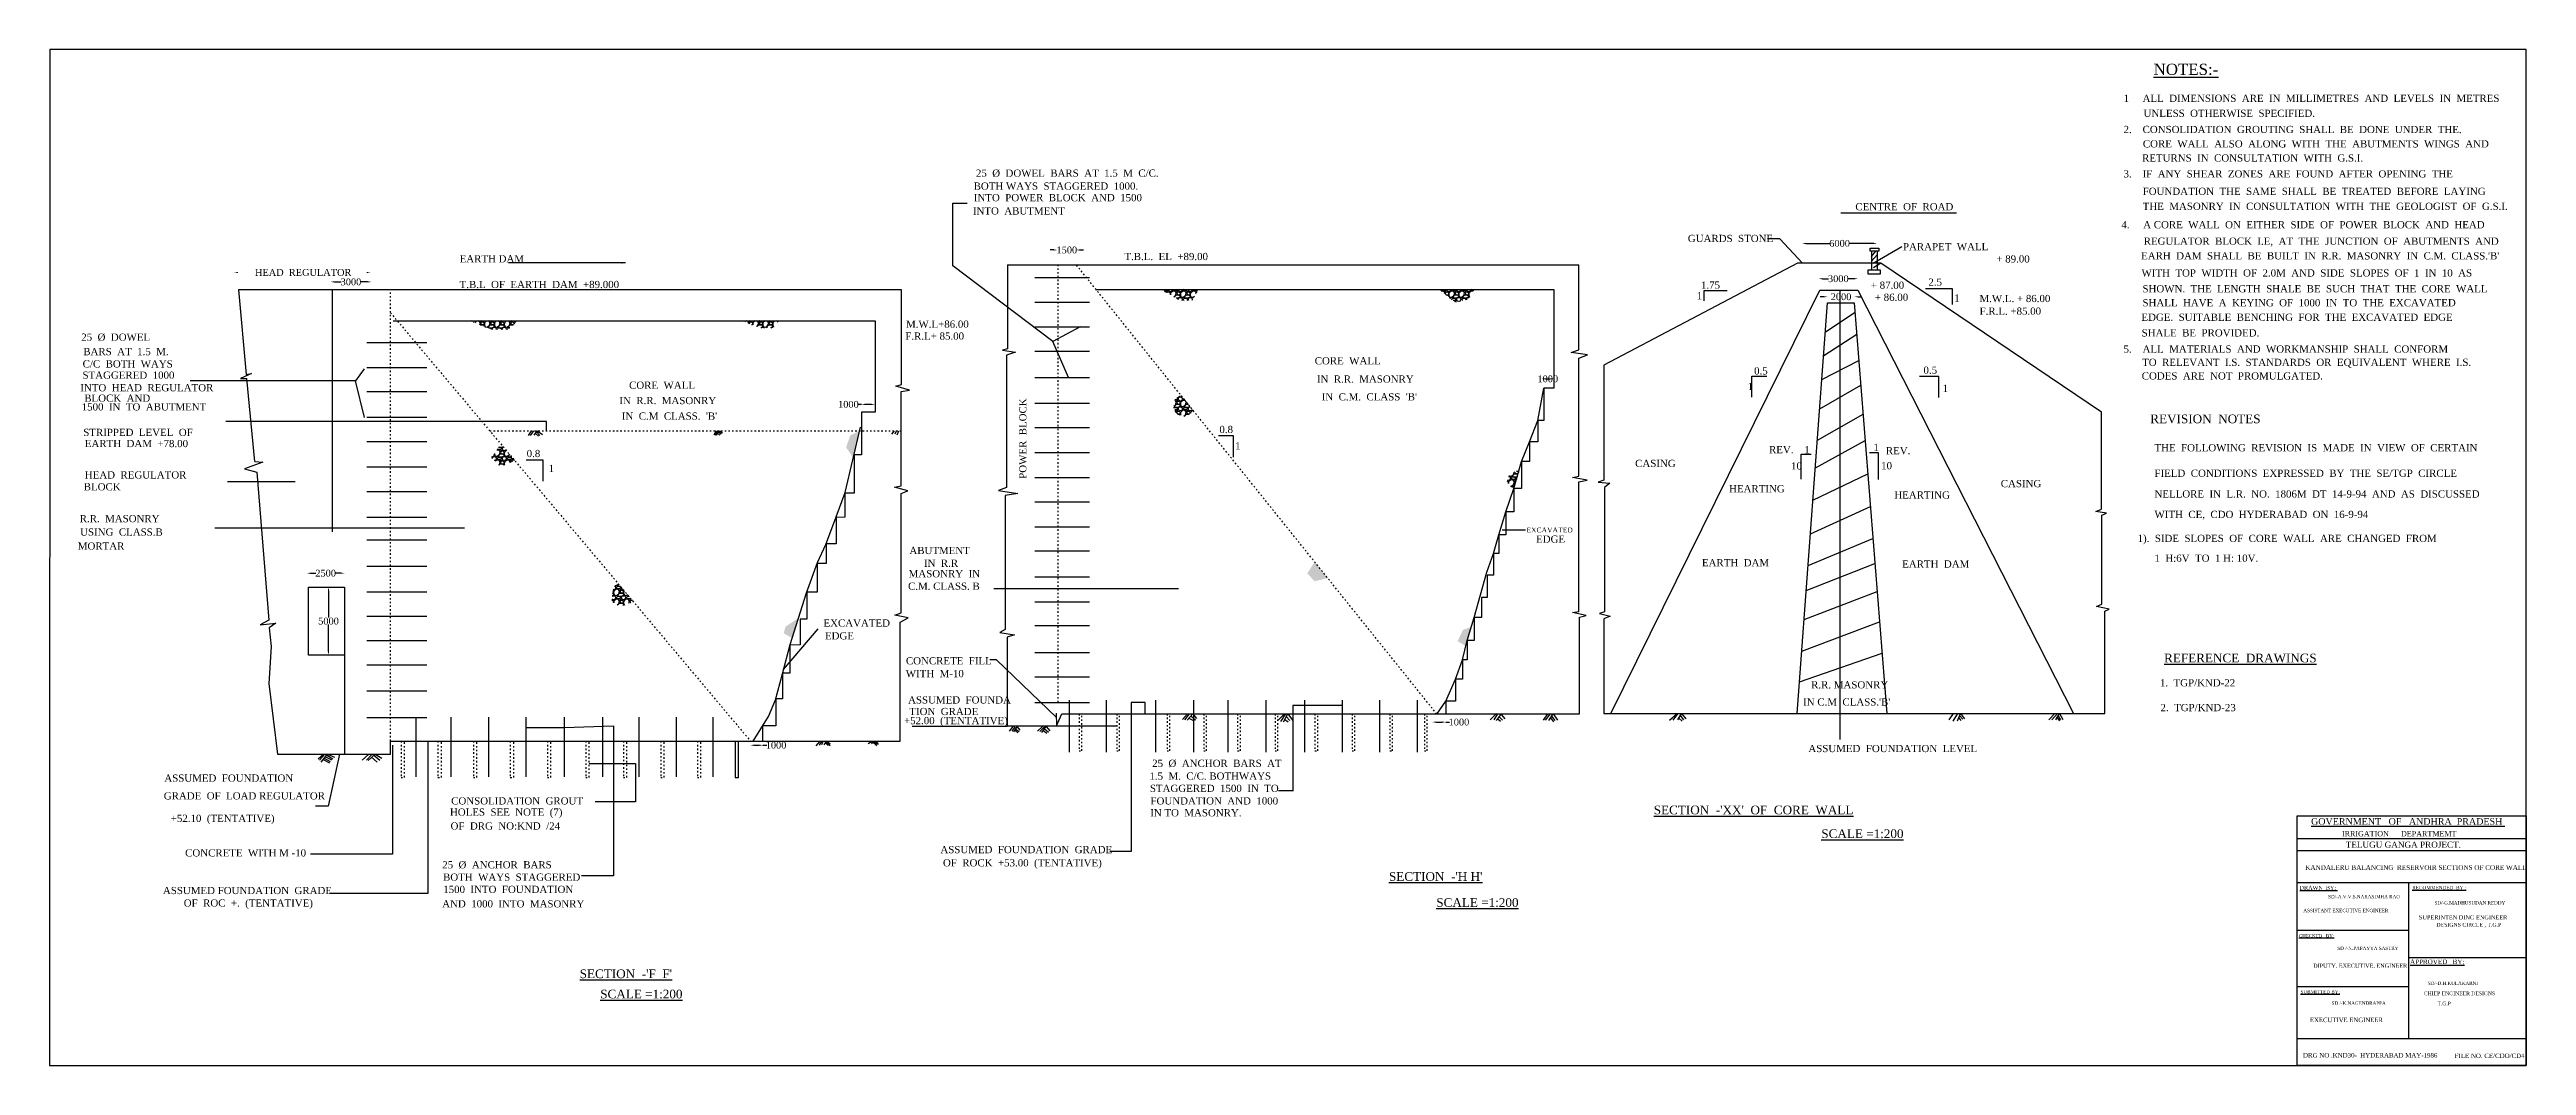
# Model space of a CAD drawing. Header units: millimetres. Extents: x 4214 to 203515, y -859 to 80918.
import ezdxf

# ---------------------------------------------------------------- set-up
doc = ezdxf.new("R2010")
doc.units = ezdxf.units.MM
doc.header["$MEASUREMENT"] = 0
doc.header["$PDMODE"] = 66
doc.header["$PDSIZE"] = 170
doc.linetypes.add('ACAD_ISO03W100', pattern=[30, 12, -18])
for name, color, linetype in [('DIM', 5, 'Continuous'), ('DOT LINE', 3, 'ACAD_ISO03W100'), ('DWG. LINE', 1, 'Continuous'), ('HATCH', 2, 'Continuous'), ('TEXT', 7, 'Continuous')]:
    doc.layers.add(name, color=color, linetype=linetype)
doc.layers.add('TITLE', color=7, linetype='Continuous', lineweight=30)
doc.styles.get("Standard").update_dxf_attribs({"font": 'times.ttf', "height": 550})
doc.dimstyles.get("Standard").update_dxf_attribs({"dimtxt": 550, "dimasz": 300, "dimexe": 0.18, "dimexo": 0.0625, "dimgap": 0.09, "dimtad": 0, "dimtih": 1, "dimtoh": 1, "dimdec": 1, "dimzin": 0, "dimdsep": 46, "dimtxsty": 'Standard', "dimcen": 0.09, "dimse1": 1, "dimse2": 1, "dimclrd": 5, "dimclre": 5, "dimclrt": 4, "dimadec": 0, "dimazin": 0, "dimtfac": 1, "dimtdec": 1, "dimtofl": 0, "dimtmove": 0, "dimatfit": 3, "dimfxl": 0, "dimtolj": 1, "dimtzin": 0, "dimarcsym": 0})
pattern_1 = [(228.0128, (576, 800), (-6399.998586, -7200.001073), [107.629, -10655.2704]), (184.9697, (504, 720), (9600.000841, 799.993046), [184.6944, -18284.74]), (132.5104, (320, 704), (7999.992575, -8800.006939), [130.2304, -12892.8256]), (267.2737, (8, 504), (799.996814, 16000.000236), [168.1904, -16650.8464]), (292.8337, (0, 336), (-4000.007924, 9599.997129), [164.924, -16327.4984]), (357.2737, (64, 184), (-16000.000236, 799.996814), [168.1904, -16650.8464]), (37.6942, (232, 176), (-10400.0058765, -7999.992324), [222.423, -22019.879]), (72.2553, (408, 312), (5600.00861, 17599.996985), [209.9904, -20789.057]), (121.4296, (472, 512), (-6400.006587, 10399.996029), [168.76, -16707.2584]), (175.2364, (384, 656), (8800.000757, -799.993226), [192.6656, -9440.6104]), (222.3974, (192, 672), (-9600.005881, -8799.9936656), [249.1584, -24666.7]), (138.8141, (800, 496), (-5600.002357, 4799.99785), [85.041, -8419.075]), (171.4692, (736, 552), (10399.998628, -1600.006328), [161.7896, -16017.209]), (225, (576, 576), (-9e-14, -800.0002), [113.137, -1018.2336]), (203.1986, (520, 672), (3999.999785, 1600.00106), [60.9264, -6031.692]), (291.8014, (464, 648), (-799.99993, 2400.00022), [86.1624, -4221.9696]), (30.9638, (496, 568), (2399.99842, 1600.00199), [139.943, -4524.8184]), (161.5651, (616, 640), (1600.00035, -799.9987), [101.193, -2428.6296]), (16.3895, (0, 648), (8000.001759, 2399.994168), [141.76, -14034.276]), (70.3462, (136, 688), (-3199.996198, -8800.001708), [118.929, -11773.9264]), (293.1986, (616, 800), (-1600.00106, 3999.999785), [121.852, -5970.7664]), (343.6105, (664, 688), (-8000.001759, 2399.994168), [141.76, -14034.276]), (339.444, (0, 152), (-4000.001476, 1599.9968), [136.704, -6698.499]), (294.7751, (128, 104), (-3999.993751, 8800.002737), [114.5424, -11339.7144]), (66.8014, (624, 0), (1600.00106, 3999.999785), [121.852, -5970.7664]), (17.354, (672, 112), (-10400.001615, -3199.995602), [134.105, -13276.339]), (69.444, (232, 0), (-1599.9968, -4000.001476), [68.352, -6766.851]), (101.3099, (576, 0), (-799.9981, 3200.0006), [40.792, -4038.423]), (165.9638, (568, 40), (2400.00044, -799.99845), [164.924, -3133.56]), (186.009, (408, 80), (7999.999801, 799.999454), [152.84, -15131.1384]), (303.6901, (496, 496), (-800.00107, 1599.99965), [115.3776, -2769.063]), (353.1572, (560, 400), (13599.9994924, -1600.006398), [201.435, -19942.0504]), (60.9454, (760, 376), (-3200.00002, -5600.000308), [82.365, -8154.139]), (90, (800, 448), (-800, 800), [48, -752]), (120.2564, (392, 104), (3199.99591, -5600.001965), [111.139, -11002.816]), (48.0128, (336, 200), (6399.998586, 7200.001073), [215.2576, -10547.6416]), (0, (480, 360), (800, 800), [208, -592]), (325.3048, (688, 360), (-7999.995407, 5600.006888), [126.491, -12522.619]), (254.0546, (792, 288), (-799.99991, -3200.0001), [116.4816, -5707.6064]), (207.646, (760, 176), (-15199.996646, -8000.0061705), [189.652, -18775.579]), (175.4261, (592, 88), (-10400.000447, 799.995841), [200.639, -19863.259])]

# ---------------------------------------------------------------- blocks, each defined once
blk = doc.blocks.new('*D2')
at = {"layer": 'Defpoints', "color": 0}
for p in [(85316, 64796), (86821, 64796), (86821, 64781)]:
    blk.add_point(p, dxfattribs=at)
at = {"layer": 'DIM', "color": 5, "lineweight": -2}
for p, q in [((85016, 64781), (84716, 64781)), ((87121, 64781), (87421, 64781))]:
    blk.add_line(p, q, dxfattribs=at)
at = {"layer": 'DIM', "color": 5}
for points in [[(85016, 64831), (85016, 64731), (85316, 64781)], [(87121, 64831), (87121, 64731), (86821, 64781)]]:
    blk.add_solid(points, dxfattribs=at)
at = {"layer": 'DIM', "color": 4, "insert": (86069, 64781), "char_height": 550, "attachment_point": 5}
blk.add_mtext('\\A1;1500', dxfattribs=at)
blk = doc.blocks.new('*D3')
at = {"layer": 'Defpoints', "color": 0}
for p in [(26834, 61839), (30099, 62213), (30099, 61839)]:
    blk.add_point(p, dxfattribs=at)
at = {"layer": 'DIM', "color": 5, "lineweight": -2}
for p, q in [((27134, 62213), (27686, 62213)), ((29799, 62213), (29248, 62213))]:
    blk.add_line(p, q, dxfattribs=at)
at = {"layer": 'DIM', "color": 5}
for points in [[(27134, 62263), (27134, 62163), (26834, 62213)], [(29799, 62263), (29799, 62163), (30099, 62213)]]:
    blk.add_solid(points, dxfattribs=at)
at = {"layer": 'DIM', "color": 4, "insert": (28467, 62213), "char_height": 550, "attachment_point": 5}
blk.add_mtext('\\A1;3000', dxfattribs=at)
blk = doc.blocks.new('*D4')
at = {"layer": 'Defpoints', "color": 0}
for p in [(26662, 37653), (26662, 32161), (26662, 32161)]:
    blk.add_point(p, dxfattribs=at)
at = {"layer": 'DIM', "color": 5, "lineweight": -2}
for p, q in [((26662, 37353), (26662, 35187)), ((26662, 32461), (26662, 34627))]:
    blk.add_line(p, q, dxfattribs=at)
at = {"layer": 'DIM', "color": 5}
for points in [[(26612, 37353), (26712, 37353), (26662, 37653)], [(26612, 32461), (26712, 32461), (26662, 32161)]]:
    blk.add_solid(points, dxfattribs=at)
at = {"layer": 'DIM', "color": 4, "insert": (26662, 34907), "char_height": 550, "attachment_point": 5}
blk.add_mtext('\\A1;5000', dxfattribs=at)
blk = doc.blocks.new('*D5')
at = {"layer": 'Defpoints', "color": 0}
for p in [(24923, 38713), (27942, 38765), (27942, 38713)]:
    blk.add_point(p, dxfattribs=at)
at = {"layer": 'DIM', "color": 5, "lineweight": -2}
for p, q in [((25223, 38765), (25643, 38765)), ((27642, 38765), (27221, 38765))]:
    blk.add_line(p, q, dxfattribs=at)
at = {"layer": 'DIM', "color": 5}
for points in [[(25223, 38815), (25223, 38715), (24923, 38765)], [(27642, 38815), (27642, 38715), (27942, 38765)]]:
    blk.add_solid(points, dxfattribs=at)
at = {"layer": 'DIM', "color": 4, "insert": (26432, 38765), "char_height": 550, "attachment_point": 5}
blk.add_mtext('\\A1;2500', dxfattribs=at)
blk = doc.blocks.new('*D6')
at = {"layer": 'Defpoints', "color": 0}
for p in [(115473, 26786), (116567, 26786), (116567, 26781)]:
    blk.add_point(p, dxfattribs=at)
at = {"layer": 'DIM', "color": 5, "lineweight": -2}
for p, q in [((115773, 26781), (116267, 26781)), ((116567, 26781), (116867, 26781))]:
    blk.add_line(p, q, dxfattribs=at)
at = {"layer": 'DIM', "color": 5}
for points in [[(115773, 26831), (115773, 26731), (115473, 26781)], [(116267, 26831), (116267, 26731), (116567, 26781)]]:
    blk.add_solid(points, dxfattribs=at)
at = {"layer": 'DIM', "color": 4, "insert": (117618, 26781), "char_height": 550, "attachment_point": 5}
blk.add_mtext('\\A1;1000', dxfattribs=at)
blk = doc.blocks.new('*D7')
at = {"layer": 'Defpoints', "color": 0}
for p in [(145224, 65286), (151270, 65313), (151270, 65286)]:
    blk.add_point(p, dxfattribs=at)
at = {"layer": 'DIM', "color": 5, "lineweight": -2}
for p, q in [((145524, 65313), (147467, 65313)), ((150970, 65313), (149027, 65313))]:
    blk.add_line(p, q, dxfattribs=at)
at = {"layer": 'DIM', "color": 5}
for points in [[(145524, 65363), (145524, 65263), (145224, 65313)], [(150970, 65363), (150970, 65263), (151270, 65313)]]:
    blk.add_solid(points, dxfattribs=at)
at = {"layer": 'DIM', "color": 4, "insert": (148247, 65313), "char_height": 550, "attachment_point": 5}
blk.add_mtext('\\A1;6000', dxfattribs=at)
blk = doc.blocks.new('*D8')
at = {"layer": 'Defpoints', "color": 0}
for p in [(146562, 62458), (149729, 62468), (149729, 62458)]:
    blk.add_point(p, dxfattribs=at)
at = {"layer": 'DIM', "color": 5, "lineweight": -2}
for p, q in [((146862, 62468), (147364, 62468)), ((149429, 62468), (148927, 62468))]:
    blk.add_line(p, q, dxfattribs=at)
at = {"layer": 'DIM', "color": 5}
for points in [[(146862, 62518), (146862, 62418), (146562, 62468)], [(149429, 62518), (149429, 62418), (149729, 62468)]]:
    blk.add_solid(points, dxfattribs=at)
at = {"layer": 'DIM', "color": 4, "insert": (148145, 62468), "char_height": 550, "attachment_point": 5}
blk.add_mtext('\\A1;3000', dxfattribs=at)
blk = doc.blocks.new('*D9')
at = {"layer": 'Defpoints', "color": 0}
for p in [(147281, 61014), (149449, 61014), (149449, 61014)]:
    blk.add_point(p, dxfattribs=at)
at = {"layer": 'DIM', "color": 5, "lineweight": -2}
for p, q in [((146981, 61014), (146681, 61014)), ((149749, 61014), (150049, 61014))]:
    blk.add_line(p, q, dxfattribs=at)
at = {"layer": 'DIM', "color": 5}
for points in [[(146981, 61064), (146981, 60964), (147281, 61014)], [(149749, 61064), (149749, 60964), (149449, 61014)]]:
    blk.add_solid(points, dxfattribs=at)
at = {"layer": 'DIM', "color": 4, "insert": (148365, 61014), "char_height": 550, "attachment_point": 5}
blk.add_mtext('\\A1;2000', dxfattribs=at)
blk = doc.blocks.new('*D10')
at = {"layer": 'Defpoints', "color": 0}
for p in [(124276, 54409), (125263, 54409), (125263, 54409)]:
    blk.add_point(p, dxfattribs=at)
at = {"layer": 'DIM', "color": 5, "lineweight": -2}
blk.add_line((124576, 54409), (124963, 54409), dxfattribs=at)
at = {"layer": 'DIM', "color": 5}
for points in [[(124576, 54459), (124576, 54359), (124276, 54409)], [(124963, 54459), (124963, 54359), (125263, 54409)]]:
    blk.add_solid(points, dxfattribs=at)
at = {"layer": 'DIM', "color": 4, "insert": (124769, 54409), "char_height": 550, "attachment_point": 5}
blk.add_mtext('\\A1;1000', dxfattribs=at)
blk = doc.blocks.new('*D11')
at = {"layer": 'Defpoints', "color": 0}
for p in [(70636, 52353), (69542, 51715), (70636, 51715)]:
    blk.add_point(p, dxfattribs=at)
at = {"layer": 'DIM', "color": 5, "lineweight": -2}
for p, q in [((69542, 52353), (69242, 52353)), ((70336, 52353), (69842, 52353))]:
    blk.add_line(p, q, dxfattribs=at)
at = {"layer": 'DIM', "color": 5}
for points in [[(69842, 52403), (69842, 52303), (69542, 52353)], [(70336, 52403), (70336, 52303), (70636, 52353)]]:
    blk.add_solid(points, dxfattribs=at)
at = {"layer": 'DIM', "color": 4, "insert": (68492, 52353), "char_height": 550, "attachment_point": 5}
blk.add_mtext('\\A1;1000', dxfattribs=at)
blk = doc.blocks.new('*D12')
at = {"layer": 'Defpoints', "color": 0}
for p in [(60608, 24912), (61620, 24920), (61620, 24912)]:
    blk.add_point(p, dxfattribs=at)
at = {"layer": 'DIM', "color": 5, "lineweight": -2}
for p, q in [((60908, 24920), (61320, 24920)), ((61620, 24920), (61920, 24920))]:
    blk.add_line(p, q, dxfattribs=at)
at = {"layer": 'DIM', "color": 5}
for points in [[(60908, 24970), (60908, 24870), (60608, 24920)], [(61320, 24970), (61320, 24870), (61620, 24920)]]:
    blk.add_solid(points, dxfattribs=at)
at = {"layer": 'DIM', "color": 4, "insert": (62670, 24920), "char_height": 550, "attachment_point": 5}
blk.add_mtext('\\A1;1000', dxfattribs=at)

msp = doc.modelspace()

# ---------------------------------------------------------------- hatches: boundary and pattern name
at = {"layer": 'HATCH'}
h = msp.add_hatch(dxfattribs=at)
h.set_pattern_fill('GRAVEL', color=256, scale=800, style=0)
h.set_pattern_definition(pattern_1)
h.paths.add_polyline_path([(96653.28, 61603.74), (93668.39, 61603.74), (95187.07, 60712.2), (96165.04, 60742.92)])
h = msp.add_hatch(dxfattribs=at)
h.set_pattern_fill('GRAVEL', color=256, scale=800, style=0)
h.set_pattern_definition(pattern_1)
h.paths.add_polyline_path([(118862.05, 61603.74), (116033.96, 61603.74), (117289.06, 60597.55), (118364.74, 60799.06)])
h = msp.add_hatch(dxfattribs=at)
h.set_pattern_fill('GRAVEL', color=256, scale=800, style=0)
h.set_pattern_definition(pattern_1)
h.paths.add_polyline_path([(41855.03, 59067.29), (38063.73, 59067.29), (39814.26, 58372.12), (41102.21, 58372.12)])
h = msp.add_hatch(dxfattribs=at)
h.set_pattern_fill('GRAVEL', color=256, scale=800, style=0)
h.set_pattern_definition(pattern_1)
h.paths.add_polyline_path([(62932.85, 59067.29), (59974.06, 59067.29), (61397.09, 58514.04), (62406.83, 58514.04)])
h = msp.add_hatch(dxfattribs=at)
h.set_pattern_fill('GRAVEL', color=256, scale=800, style=0)
h.set_pattern_definition(pattern_1)
h.paths.add_polyline_path([(95266.27, 53072), (94767.16, 52758.88), (94645.94, 52092.81), (94938.38, 51584.89), (95660.15, 51364.7), (96253.88, 51841.06)])
h = msp.add_hatch(dxfattribs=at)
h.set_pattern_fill('GRAVEL', color=256, scale=800, style=0)
h.set_pattern_definition(pattern_1)
h.paths.add_polyline_path([(64482.89, 35167.82), (63438.91, 34466.19), (63285.39, 33928.53), (63960.4, 33545.99)])
h.paths.add_polyline_path([(69392.46, 50217.47), (69382.9, 50217.47), (68643.59, 49854.16), (68310.18, 48897.22), (68881.73, 48031.86)])
h = msp.add_hatch(dxfattribs=at)
h.set_pattern_fill('GRAVEL', color=256, scale=800, style=0)
h.set_pattern_definition(pattern_1)
h.paths.add_polyline_path([(40532.37, 49154.69), (39768.29, 48070.08), (40516.52, 47357.45), (41645.42, 47829.89)])
h = msp.add_hatch(dxfattribs=at)
h.set_pattern_fill('GRAVEL', color=256, scale=800, style=0)
h.set_pattern_definition(pattern_1)
h.paths.add_polyline_path([(122465.8, 47071.12), (121679.58, 46724.61), (121474.31, 46129.22), (122018.35, 45502.25), (122044.52, 45578.33)])
h = msp.add_hatch(dxfattribs=at)
h.set_pattern_fill('GRAVEL', color=256, scale=800, style=0)
h.set_pattern_definition(pattern_1)
h.paths.add_polyline_path([(49933.56, 37965), (49574.21, 37651.85), (49452.54, 36525.69), (49758.64, 36241.76), (50366.01, 36161.55), (51179.63, 36481.87)])
h = msp.add_hatch(dxfattribs=at)
h.set_pattern_fill('GRAVEL', color=256, scale=800, style=0)
h.set_pattern_definition(pattern_1)
h.paths.add_polyline_path([(106009.35, 39681.95), (105422.38, 38752.81), (106004.01, 38114.41), (107061.62, 38370.41)])
h.paths.add_polyline_path([(118611.36, 34444.04), (117937.24, 34197.41), (117515.1, 33295.51), (118162.4, 32903.66), (118267.77, 33354.22)])

# ---------------------------------------------------------------- linework, layer by layer
at = {"layer": 'DIM'}
for points in [[(76900.19, 63510.89), (76900.19, 68560.79), (78036.52, 68560.79)], [(91258.17, 28362.71), (91258.17, 16368.8), (89523.28, 16368.8)], [(51354.06, 20362.07), (48130.18, 20362.07)], [(104246.99, 21260.89), (103092.44, 21260.89)], [(49585.97, 14412.86), (47030.26, 14412.86)]]:
    msp.add_lwpolyline(points, dxfattribs=at)
at = {"layer": 'DIM', "color": 5}
for points in [[(19371.97, 63019.63), (19371.97, 62919.63), (19071.97, 62969.63)], [(29721.39, 63019.63), (29721.39, 62919.63), (30021.39, 62969.63)]]:
    msp.add_solid(points, dxfattribs=at)
at = {"layer": 'DOT LINE', "ltscale": 10}
for points in [[(85347.58, 63598.75), (85347.58, 28364.04)], [(115838.98, 27430.42), (86820.47, 63598.75)], [(31642.86, 25249.56), (31642.86, 61578.93)], [(31642.86, 59735.37), (60616.62, 25249.56)], [(39639.46, 50217.47), (72732.48, 50217.47)], [(87051.62, 27444.6), (87051.62, 24472.71), (87273.82, 24472.71), (87273.82, 27444.6)], [(90082.16, 27444.6), (90082.16, 24472.71), (90304.36, 24472.71), (90304.36, 27444.6)], [(94138.13, 27444.6), (94138.13, 24472.71), (94360.33, 24472.71), (94360.33, 27444.6)], [(97087.54, 27444.6), (97087.54, 24472.71), (97309.74, 24472.71), (97309.74, 27444.6)], [(99813.77, 27444.6), (99813.77, 24472.71), (100035.97, 24472.71), (100035.97, 27444.6)], [(102831.55, 27444.6), (102831.55, 24472.71), (103053.75, 24472.71), (103053.75, 27444.6)], [(106036.29, 27444.6), (106036.29, 24472.71), (106258.49, 24472.71), (106258.49, 27444.6)], [(109018.69, 27444.6), (109018.69, 24472.71), (109240.89, 24472.71), (109240.89, 27444.6)], [(112061.01, 27444.6), (112061.01, 24472.71), (112283.21, 24472.71), (112283.21, 27444.6)], [(114835.85, 27444.6), (114835.85, 24472.71), (115058.05, 24472.71), (115058.05, 27444.6)], [(32502.99, 25249.56), (32502.99, 22332.21), (32782.81, 22332.21), (32782.81, 25249.56)], [(35466.41, 25249.56), (35466.41, 22332.21), (35746.23, 22332.21), (35746.23, 25249.56)], [(38318.68, 25249.56), (38318.68, 22332.21), (38598.5, 22332.21), (38598.5, 25249.56)], [(41280.6, 25249.56), (41280.6, 22332.21), (41560.42, 22332.21), (41560.42, 25249.56)], [(44278.8, 25249.56), (44278.8, 22332.21), (44558.61, 22332.21), (44558.61, 25249.56)], [(47360.32, 25249.56), (47360.32, 22332.21), (47640.14, 22332.21), (47640.14, 25249.56)], [(50391.49, 25249.56), (50391.49, 22332.21), (50671.31, 22332.21), (50671.31, 25249.56)], [(53390.07, 25249.56), (53390.07, 22332.21), (53669.88, 22332.21), (53669.88, 25249.56)], [(56339.02, 25249.56), (56339.02, 22332.21), (56618.83, 22332.21), (56618.83, 25249.56)]]:
    msp.add_lwpolyline(points, dxfattribs=at)
at = {"layer": 'DWG. LINE'}
for points in [[(150703.87, 64922.61), (151396.48, 64922.61), (151396.48, 64688.17), (150703.87, 64688.17)], [(150542.18, 63182.4), (151519.96, 63182.4), (151519.96, 62840.76), (150542.18, 62840.76)]]:
    msp.add_lwpolyline(points, close=True, dxfattribs=at)
for points in [[(150819.96, 64688.17), (150819.96, 63182.4)], [(150819.96, 64244.92), (151176.48, 64688.17)], [(150819.96, 63880.18), (151258.5, 64390.28)], [(151258.5, 64687.52), (151258.5, 63182.4)], [(81284.43, 63598.75), (81284.43, 56821.43), (80884.08, 56711.16), (81936.27, 56549.43), (81211.51, 56328.89), (81211.51, 45661.17), (80577.01, 45419.09), (82125.57, 45179.25), (81102.38, 45031.26), (81102.38, 34235.13), (80685.51, 33989.68), (81850.4, 33814.53), (81255.39, 33620.19), (81255.39, 26439.67), (73623.95, 26439.67)], [(81284.43, 63598.75), (127269.42, 63598.75)], [(83501.18, 62563), (87882.37, 62563)], [(85222.02, 27497.91), (85242.03, 26471.66), (85675.58, 27444.6), (127315.63, 27444.6), (127315.63, 35217.27), (127866.49, 35353.5), (126765.71, 35591.02), (127274.76, 35689.12), (127274.76, 46107.03), (127947.13, 46258.61), (126743.66, 46461.58), (127252.82, 46566.91), (127252.82, 56064.43), (127970.61, 56343.01), (126639.89, 56519.43), (127269.42, 56754.65), (127269.42, 63598.75)], [(151560.31, 63716.05), (144848.73, 63716.05), (129290.56, 55513.55), (129290.56, 46254.35), (128813.28, 46084.7), (129771.98, 46005.07), (129341.65, 45655.93), (129341.65, 35665.54), (128936.7, 35535.34), (129774.66, 35310.8), (129286.72, 35101.28), (129286.72, 27474.79)], [(129286.72, 27474.79), (169579.73, 27474.79), (169579.73, 35721.95), (169940.22, 35877.55), (168930.99, 36082.95), (169360.85, 36269.68), (169360.85, 43433.93), (169722.42, 43599.38), (168855.77, 43737.26), (169330.5, 43908.23), (169330.5, 51726.66), (151560.31, 63716.05), (150968.48, 63339.19)], [(20734.91, 47755.95), (21383.55, 47701.04), (19907.59, 47167.66), (20881.09, 46900.98), (21870.89, 34977.41), (21161.55, 34623.06), (22433.75, 34730.91), (21878.6, 34361.14), (22046.32, 32877.92), (21855.94, 29890.41), (22546.14, 24200.14), (31642.86, 24200.14), (31642.86, 25249.56), (72668.39, 25249.56), (72668.39, 34834.05), (73304.97, 35173.83), (72217.67, 35394.86), (72740.14, 35578.27), (72740.14, 45189.17), (73285.28, 45388.9), (72195.87, 45685.47), (72732.48, 45806.36), (72732.48, 53378.39), (73421.08, 53504.98), (72303.09, 53825.18), (72765.19, 53966.67), (72765.19, 61578.93), (19405.15, 61578.93), (20024.96, 54764.4), (20451.23, 54831.1), (19575.35, 54435.78), (20086.28, 54428.1)], [(26955.14, 61578.93), (26955.14, 42108.83)], [(83501.18, 60568.98), (87882.37, 60568.98)], [(88383.96, 61603.74), (125262.74, 61603.74), (125262.74, 53661.64), (124440.11, 53661.64), (124440.11, 51057.06), (123956.59, 51057.06), (123956.59, 49345.14), (123298.96, 49345.14), (123298.96, 47769.43), (122662.87, 47769.43), (122662.87, 45578.33), (122044.52, 45578.33), (122044.52, 43710.32), (121401.8, 43710.32), (121401.8, 41849.34), (120831.37, 41849.34), (120831.37, 40355.39), (120391.92, 40355.39), (120391.92, 38595.14), (119896.93, 38595.14), (119896.93, 36817.34), (119435.44, 36817.34), (119435.44, 35191.6), (118847.04, 35191.6), (118847.04, 33354.22), (118267.77, 33354.22), (118267.77, 31799.85), (117904.24, 31799.85), (117904.24, 30229.99), (117342.06, 30229.99), (117342.06, 28460.26), (116568.28, 28460.26), (116568.28, 27397.64)], [(129835.59, 27474.79), (146645.51, 61555.37), (149712.73, 61555.37), (167073.15, 27474.79)], [(137363.39, 60690.14), (137363.39, 61529.91), (139199.84, 61529.91)], [(144839.66, 27474.79), (147281.24, 60539.91), (149428.81, 60539.91), (152047.02, 27474.79)], [(148279.37, 61555.37), (148279.37, 25373.95)], [(157339.12, 60381.03), (157339.12, 61661.76), (155172.4, 61661.76)], [(31871.07, 59067.29), (70636.02, 59067.29), (70636.02, 51715.18), (69542.17, 51715.18), (69542.17, 48299.2), (68943.85, 48297.67), (68943.85, 45204.98), (68214.12, 45205.25), (68214.12, 43264.45), (67498.68, 43262.61), (67498.68, 41116.51), (66696.33, 41116.69), (66696.33, 39548.96), (65973.95, 39547.8), (65973.95, 37232.43), (65150.07, 37232.62), (65150.07, 35060.65), (64614.51, 35060.65), (64614.51, 32989.44), (63782.42, 32983.08), (63782.42, 30713.75), (63202.43, 30712.75), (63202.43, 28647.29), (62648.02, 28646.17), (62648.02, 26472.36), (61594.17, 26472.06), (61594.17, 25249.56)], [(83501.18, 58583.09), (87882.37, 58583.09)], [(146968.06, 56298.67), (149629.11, 58010.34)], [(147108.2, 58196.49), (149490, 59767.19)], [(29756.19, 57347.03), (34581.15, 57347.03)], [(83501.18, 56631.75), (87882.37, 56631.75)], [(146824.79, 54358.33), (149796.3, 55898.94)], [(20734.91, 47755.95), (20086.28, 54428.1)], [(29756.19, 55331.76), (34581.15, 55331.76)], [(83501.18, 54523.03), (87882.37, 54523.03)], [(141188.31, 52935.04), (141188.31, 54638.11), (142392.66, 54638.11)], [(146650.79, 52001.95), (149954.25, 53904.2)], [(156237.48, 52905.02), (156237.48, 54604.02), (154666.99, 54604.02)], [(29756.19, 53396.35), (34581.15, 53396.35)], [(83501.18, 52442.33), (87882.37, 52442.33)], [(115838.98, 27430.42), (116568.28, 28460.26), (117342.06, 30229.99), (117904.24, 31799.85), (118267.77, 33354.22), (118847.04, 35191.6), (119873.71, 38844.81), (120391.92, 40355.39), (120831.37, 41849.34), (121401.8, 43710.32), (122044.52, 45578.33), (122662.87, 47769.43), (123298.96, 49345.14), (123956.59, 51057.06), (124440.11, 53661.64)], [(29756.19, 51334.9), (34581.15, 51334.9)], [(60830.65, 25249.56), (62062.91, 27222.56), (62628.2, 28572.39), (63192.05, 30672.12), (63795.33, 33033.6), (65129.06, 37173.59), (66001.69, 39625.75), (66681.9, 41078.11), (67514.86, 43305.86), (68233.56, 45258.07), (69464.71, 50526.65)], [(83501.18, 50497.39), (87882.37, 50497.39)], [(98278.43, 49847.87), (99453.98, 49847.87), (99453.98, 48093.31)], [(146463.55, 49466.21), (150139.72, 51561.96)], [(29756.19, 49377.94), (34581.15, 49377.94)], [(42552.48, 47896.78), (43909.3, 47896.78), (43909.3, 46175.38)], [(83501.18, 48491.03), (87882.37, 48491.03)], [(145158.29, 46322.41), (145158.29, 48338.39), (145968.89, 48338.39)], [(146299.31, 47242.02), (150307.32, 49445.25)], [(151365.62, 46303.87), (151365.62, 48466.81), (150655.44, 48466.81)], [(29756.19, 47338.25), (34581.15, 47338.25)], [(83501.18, 46475.38), (87882.37, 46475.38)], [(146106.59, 44632.21), (150519.95, 46759.99)], [(29756.19, 45329.62), (34581.15, 45329.62)], [(83501.18, 44509.97), (87882.37, 44509.97)], [(145906.76, 41925.88), (150727.22, 44142.38)], [(29756.19, 43279.14), (34581.15, 43279.14)], [(83501.18, 42503.61), (87882.37, 42503.61)], [(29756.19, 41448.65), (34581.15, 41448.65)], [(83501.18, 40574.32), (87882.37, 40574.32)], [(145718.83, 39380.83), (150932.12, 41554.8)], [(29756.19, 39334.98), (34581.15, 39334.98)], [(83501.18, 38475.93), (87882.37, 38475.93)], [(145571.13, 37380.67), (151090.63, 39552.97)], [(25039.13, 37653.35), (27935.02, 37653.35), (27935.02, 24200.14)], [(27935.02, 32161.17), (25039.13, 32161.17), (25039.13, 37653.35)], [(29756.19, 37274.03), (34581.15, 37274.03)], [(83501.18, 36449.09), (87882.37, 36449.09)], [(145398.32, 35040.33), (151269.6, 37292.85)], [(29756.19, 35307.24), (34581.15, 35307.24)], [(83501.18, 34545.1), (87882.37, 34545.1)], [(145209.22, 32479.52), (151462.8, 34852.89)], [(29756.19, 33359.84), (34581.15, 33359.84)], [(83501.18, 32388.34), (87882.37, 32388.34)], [(145027.34, 30016.4), (151661.7, 32340.95)], [(29756.19, 31380), (34581.15, 31380)], [(83501.18, 30415.98), (87882.37, 30415.98)], [(29756.19, 29294.47), (34581.15, 29294.47)], [(83501.18, 28364.04), (87882.37, 28364.04)], [(86269.07, 28549.58), (86269.07, 24352.48)], [(89230.82, 28549.58), (89230.82, 24352.48)], [(93189.98, 28549.58), (93189.98, 24352.48)], [(96248.01, 28549.58), (96248.01, 24352.48)], [(99022.33, 28549.58), (99022.33, 24352.48)], [(102080.37, 28549.58), (102080.37, 24352.48)], [(105192.81, 28549.58), (105192.81, 24352.48)], [(108234.83, 28549.58), (108234.83, 24352.48)], [(111234.44, 28549.58), (111234.44, 24352.48)], [(114260.45, 28549.58), (114260.45, 24352.48)], [(29756.19, 27139.73), (34581.15, 27139.73)], [(33697.13, 27139.73), (33697.13, 22376.75)], [(36504.28, 27178.33), (36504.28, 22376.75)], [(39533.34, 27178.33), (39533.34, 22376.75)], [(42542.81, 27178.33), (42542.81, 22376.75)], [(45634.42, 27178.33), (45634.42, 22376.75)], [(48705.81, 27178.33), (48705.81, 22376.75)], [(51633, 27178.33), (51633, 22376.75)], [(54630.09, 27178.33), (54630.09, 22376.75)], [(57571.5, 27178.33), (57571.5, 22376.75)], [(59371.21, 25249.56), (59371.21, 22332.21), (59651.03, 22332.21), (59651.03, 25249.56)]]:
    msp.add_lwpolyline(points, dxfattribs=at)
at = {"layer": 'HATCH'}
for points in [[(42750.19, 49860.55), (42994.39, 50217.47)], [(42916.34, 49847.88), (43172.69, 50217.47)], [(43219.21, 49887.66), (43447.9, 50217.47), (43885.91, 49930.26)], [(43306.89, 50014.1), (43548.68, 49802.46)], [(43390.24, 50134.31), (43661.09, 49841.18)], [(57688.23, 49903.85), (57872.44, 50217.47)], [(57787.21, 49881.88), (57982.41, 50217.47)], [(57883.44, 49879.13), (58103.38, 50217.47), (58350.82, 50065.91)], [(57966.75, 50007.29), (58150.12, 49890.12)], [(58049.43, 50134.48), (58243.6, 49986.26)], [(71980.08, 49961.09), (72191.36, 50217.47)], [(72266.18, 49996.27), (72367.42, 50217.47)], [(72420.24, 49901.72), (72556.69, 50217.47)], [(81454.05, 26048.12), (81756.63, 26419.37)], [(81671.7, 26042.81), (81899.96, 26387.55)], [(81815.02, 26000.38), (82080.44, 26408.76), (82292.78, 26132.97)], [(81892.59, 26119.74), (82138.83, 25915.53)], [(81947.73, 26204.57), (82234.39, 26016.3)], [(83717.85, 26049.28), (84115.99, 26413.04)], [(83895.96, 26023.11), (84262.67, 26402.57)], [(84047.88, 25949.83), (84404.12, 26413.04), (84692.24, 26085.92)], [(84166.79, 26104.44), (84464.36, 25881.79)], [(84271.1, 26240.08), (84584.85, 25965.53)], [(95364.75, 26976.62), (95765.63, 27444.6)], [(95569.96, 26957.55), (95932.67, 27444.6)], [(95746.54, 26948.01), (96204.7, 27444.6), (96510.14, 27076.75)], [(95883.12, 27096.05), (96324.01, 26895.56)], [(96048.58, 27275.38), (96419.46, 26952.78)], [(103053.75, 26906.48), (103576.99, 27444.6)], [(103274.87, 26829.82), (103696.89, 27444.6)], [(103495.47, 26815.45), (103845.55, 27444.6), (104224.41, 26940.02)], [(103598.44, 27000.5), (103869.53, 26801.07)], [(103720.73, 27220.28), (104003.81, 26901.69)], [(120119.42, 26975.91), (120647.21, 27480.08)], [(120456.76, 26968.74), (120753.93, 27444.6)], [(120637.06, 26915.36), (121044.42, 27444.6)], [(120740.92, 27050.29), (120957.61, 26861.99)], [(120868.63, 27216.22), (121114.54, 26938.71)], [(121010.86, 27401.01), (121324.89, 27032.12)], [(124432.09, 26946.56), (124784.6, 27444.6)], [(124585.85, 26946.56), (124979.6, 27444.6)], [(124855.85, 26916.59), (125197.11, 27444.6)], [(124996.78, 27134.64), (125238.36, 26807.93)], [(125068.2, 27245.14), (125328.36, 26920.34)], [(125197.11, 27444.6), (125553.37, 26931.58)], [(134566.83, 26940.11), (135166.68, 27474.79)], [(134847.44, 26944.06), (135253.16, 27474.79)], [(135230.8, 26950.45), (135521.51, 27474.79)], [(135306.73, 27087.4), (135579.02, 26854.69)], [(135427.35, 27304.94), (135690.83, 26950.45)], [(135521.51, 27474.79), (135882.51, 27052.58)], [(157055.54, 26952.59), (157409.5, 27474.79)], [(157380.95, 26849.92), (157752.04, 27474.79)], [(157740.62, 26872.73), (157963.28, 27474.79), (158294.4, 27038.15)], [(157834.64, 27126.96), (158006.55, 26902.03)], [(157900.81, 27305.88), (158164.85, 27004.84)], [(165082.56, 26974.18), (165555.77, 27474.79)], [(165319.16, 26964.12), (165782.31, 27474.79)], [(165656.45, 26959.09), (165953.47, 27474.79), (166215.25, 26984.23)], [(165750.5, 27122.38), (165938.37, 26878.61)], [(165821.9, 27246.35), (166034.02, 26959.09)], [(25824.06, 23826.45), (26261.73, 24200.14)], [(25949.11, 23722.34), (26365.94, 24200.14)], [(26065.82, 23568.26), (26582.69, 24200.14), (27149.57, 23963.88)], [(26416.76, 23997.29), (26895.3, 23730.67)], [(26515.31, 24117.77), (27016.18, 23826.45)], [(29373.13, 23728.06), (29909.43, 24200.14)], [(29730.66, 23728.06), (30172.32, 24200.14)], [(29862.11, 23696.54), (30403.67, 24200.14), (30939.97, 23869.89)], [(30132.89, 23948.34), (30577.18, 23559.96)], [(30309.33, 24112.41), (30798.01, 23707.04)], [(65908.03, 24870.35), (66208.92, 25249.56)], [(66156.52, 24926.9), (66345.96, 25249.56)], [(66341.93, 24967.17), (66474.94, 25249.56)], [(66531.38, 24955.09), (66757.1, 25249.56)], [(66644.24, 25102.32), (66878.02, 24902.73)], [(66695.73, 25169.5), (67023.12, 24906.76)], [(66757.1, 25249.56), (67034.27, 25037.84)], [(70093.06, 25046.54), (70400.97, 25249.56)], [(70341.13, 25052.32), (70564.73, 25249.56)], [(70533.24, 25033.44), (70737.95, 25249.56)], [(70586.67, 25089.85), (70759.99, 24882.41)], [(70659.04, 25166.25), (70769.44, 24986.24)], [(70737.95, 25249.56), (70891.12, 24985.22)], [(26231.55, 23770.87), (26741.08, 23493.3)], [(26324.25, 23884.2), (26786.93, 23597.41)]]:
    msp.add_lwpolyline(points, dxfattribs=at)
at = {"layer": 'TITLE', "lineweight": 30}
for p, q in [((185057.47, -858.58), (185057.47, 19245.35)), ((185057.47, 16454.96), (203483.42, 16454.96)), ((185088.93, 17420.99), (203514.89, 17420.99)), ((185057.47, 13858.37), (203483.42, 13858.37)), ((185057.47, 1301.52), (203483.42, 1301.52))]:
    msp.add_line(p, q, dxfattribs=at)
at = {"layer": 'TITLE'}
for p, q in [((203483.42, 19245.35), (203483.42, -858.58)), ((185057.47, 10020.88), (194019.37, 10020.88)), ((185057.47, 5499.71), (194019.37, 5499.71)), ((203483.42, -858.58), (185057.47, -858.58))]:
    msp.add_line(p, q, dxfattribs=at)
msp.add_lwpolyline([(203501.81, 80917.65), (4232.4, 80917.65), (4214.02, -858.58), (203483.42, -858.58)], close=True, dxfattribs=at)
at = {"layer": 'TITLE', "lineweight": 30}
for points in [[(185057.47, 19245.35), (203483.42, 19245.35)], [(194019.37, 13858.37), (194019.37, 1301.52)]]:
    msp.add_lwpolyline(points, dxfattribs=at)
at = {"layer": 'TITLE'}
msp.add_lwpolyline([(194019.37, 7829.55), (203483.42, 7829.55)], dxfattribs=at)

# ---------------------------------------------------------------- texts
at = {"layer": 'TEXT'}
for s, height, p in [('%%UNOTES:-', 900, (173513.29, 78874.61)), ('1     ALL  DIMENSIONS  ARE  IN  MILLIMETRES  AND  LEVELS  IN  METRES', 580, (171095.13, 76701.64)), ('UNLESS  OTHERWISE  SPECIFIED.', 580, (172704.08, 75493.43)), ('2.    CONSOLIDATION  GROUTING  SHALL  BE  DONE  UNDER  THE. ', 580, (171095.13, 74193.95)), ('RETURNS  IN  CONSULTATION  WITH  G.S.I.', 580, (172586.28, 71896.75)), ('CORE  WALL  ALSO  ALONG  WITH  THE  ABUTMENTS  WINGS  AND', 580, (172649.58, 73035.08)), ('BOTH WAYS  STAGGERED  1000.', 580, (78568.74, 69637.81)), ('25  %%C  DOWEL  BARS  AT  1.5  M  C/C.', 580, (78752.39, 70677.57)), ('3.    IF  ANY  SHEAR  ZONES  ARE  FOUND  AFTER  OPENING  THE', 580, (171095.13, 70621.31)), ('FOUNDATION  THE  SAME  SHALL  BE  TREATED  BEFORE  LAYING', 580, (172633.86, 69213.77)), ('INTO  ABUTMENT', 580, (78507.52, 67634.75)), ('INTO  POWER  BLOCK  AND  1500', 580, (78584.04, 68705.09)), ('CENTRE  OF  ROAD', 580, (149515.76, 67974.96)), ('THE  MASONRY  IN  CONSULTATION  WITH  THE  GEOLOGIST  OF  G.S.I.', 580, (172633.86, 68007.64)), ('GUARDS  STONE', 580, (136037.79, 65421.64)), ('4.     A CORE  WALL  ON  EITHER  SIDE  OF  POWER  BLOCK  AND  HEAD       ', 580, (170924.32, 66526.66)), ('REGULATOR  BLOCK  I.E,  AT  THE  JUNCTION  OF  ABUTMENTS  AND', 580, (172716.8, 65201.16)), ('EARTH DAM', 580, (37210.88, 63782.38)), ('T.B.L.  EL  +89.00', 580, (90702.61, 63968.72)), ('PARAPET  WALL', 580, (153346.25, 64757.55)), ('+ 89.00', 580, (160860.62, 63773.11)), ("EARH  DAM  SHALL  BE  BUILT  IN  R.R.  MASONRY  IN  C.M.  CLASS.'B'", 580, (172508.28, 64020.36)), ('HEAD  REGULATOR', 550, (20746.65, 62700.97)), ('T.B.L  OF  EARTH  DAM  +89.000', 580, (37210.88, 61715.68)), ('1.75', 580, (137095.65, 61667.4)), ('+ 87.00', 580, (150759.47, 61657.72)), ('2.5', 580, (155390.31, 61903.2)), ('WITH  TOP  WIDTH  OF  2.0M  AND  SIDE  SLOPES  OF  1  IN  10  AS', 580, (172542.68, 62644.18)), ('SHOWN.  THE  LENGTH  SHALE  BE  SUCH  THAT  THE  CORE  WALL', 580, (172619.34, 61372.3)), ('1', 580, (136759.48, 60816.37)), ('+ 86.00', 580, (151084.12, 60684.65)), ('1', 580, (157468.66, 60630.26)), ('M.W.L. + 86.00', 580, (159504.08, 60587.37)), ('F.R.L. +85.00', 580, (159511.97, 59571.72)), ('SHALL  HAVE  A  KEYING  OF  1000  IN  TO  THE  EXCAVATED', 580, (172619.34, 60246.08)), ('25  %%C  DOWEL', 580, (6764.55, 57477.06)), ('F.R.L+ 85.00', 580, (73070.85, 57562.35)), ('M.W.L+86.00', 580, (73133.02, 58523.02)), ('EDGE.  SUITABLE  BENCHING  FOR  THE  EXCAVATED  EDGE', 580, (172534.99, 59078.85)), ('SHALE  BE  PROVIDED.', 580, (172551.86, 57818.68)), ('C/C  BOTH  WAYS', 580, (6877.51, 55320.21)), ('BARS  AT  1.5  M.', 580, (6929.61, 56312.55)), ('CORE  WALL', 580, (106013.66, 55573.82)), ('5.    ALL  MATERIALS  AND  WORKMANSHIP  SHALL  CONFORM', 580, (171095.13, 56519.45)), ('TO  RELEVANT  I.S.  STANDARDS  OR  EQUIVALENT  WHERE  I.S.', 580, (172589.37, 55450.92)), ('INTO  HEAD  REGULATOR', 580, (6689.93, 53406.36)), ('STAGGERED  1000', 580, (6864.96, 54417.34)), ('CORE  WALL', 580, (50846.52, 53607.33)), ('IN  R.R.  MASONRY', 580, (106190.27, 54104.01)), ('1', 580, (140847.59, 53499.88)), ('0.5', 580, (141367.93, 54760.28)), ('0.5', 580, (154997.44, 54817.81)), ('1', 580, (156535.3, 53354)), ('CODES  ARE  NOT  PROMULGATED.', 580, (172556.99, 54354.87)), ('1500  IN  TO  ABUTMENT', 580, (6802.89, 51863.96)), (' BLOCK  AND', 580, (6790.34, 52566.19)), ('IN  R.R.  MASONRY', 580, (50068.33, 52371.67)), ("IN  C.M.  CLASS  'B'", 580, (106576.5, 52674.9)), ('STRIPPED  LEVEL  OF', 580, (6926.32, 49812.35)), ("IN  C.M  CLASS.  'B'", 580, (50262.88, 51122.12)), ('0.8', 580, (98345.02, 50047.15)), ('      REVISION  NOTES', 700, (171661.56, 50837.03)), ('EARTH  DAM  +78.00', 580, (7054.1, 48911.72)), ('0.8', 580, (42605.43, 48110.56)), ('1', 580, (99612.21, 48728.01)), ('CASING', 580, (131798.18, 47314)), ('REV.    1', 580, (142566.97, 48420.33)), ('1', 580, (150971.43, 48607.9)), ('REV.   ', 580, (151970.2, 48338.55)), ('THE  FOLLOWING  REVISION  IS  MADE  IN  VIEW  OF  CERTAIN', 580, (173584.17, 48575.38)), ('BLOCK', 580, (6966.12, 45431.73)), ('HEAD  REGULATOR', 580, (7053.98, 46384.76)), ('1', 580, (44376.38, 46911.96)), ('HEARTING', 580, (139355.05, 45276)), ('10', 580, (144342.8, 47113.26)), ('10', 580, (151591.12, 47132.21)), ('CASING', 580, (161216.95, 45689.31)), ('FIELD  CONDITIONS  EXPRESSED  BY  THE  SE/TGP  CIRCLE', 580, (173584.17, 46521.01)), ('HEARTING', 580, (152648.71, 44771.38)), ('NELLORE  IN  L.R.  NO.  1806M  DT  14-9-94  AND  AS  DISCUSSED', 580, (173584.17, 44852.74)), ('R.R.  MASONRY', 580, (6639.74, 42868.15)), ('USING  CLASS.B', 580, (6677.39, 41789.72)), ('EXCAVATED', 400, (123047.54, 42043.48)), ('1).  SIDE  SLOPES  OF  CORE  WALL  ARE  CHANGED  FROM', 580, (172226.66, 41279.38)), ('WITH  CE,  CDO  HYDERABAD  ON  16-9-94', 580, (173584.17, 43209.24)), ('MORTAR', 580, (6489.13, 40661.14)), ('ABUTMENT', 580, (73401.23, 40303.81)), ('EDGE', 580, (123824.96, 41218.03)), ('EARTH  DAM', 580, (137170.04, 39320.41)), ('1  H:6V  TO  1 H: 10V.', 580, (173584.17, 39685.19)), ('C.M. CLASS. B', 580, (73294.46, 37431.03)), ('MASONRY  IN', 580, (73341.99, 38435.17)), ('IN  R.R', 580, (74572.97, 39278.01)), ('EARTH  DAM', 580, (153281.98, 39215.14)), ('EXCAVATED', 580, (66488.08, 34465.49)), ('EDGE', 580, (66606.27, 33436.44)), ('CONCRETE  FILL', 580, (73120.24, 31428.07)), ('%%UREFERENCE  DRAWINGS', 700, (174355.55, 31589.97)), ('WITH  M-10', 580, (73110.33, 30394.65)), ('R.R. MASONRY', 580, (145957.19, 29492.04)), ('1.  TGP/KND-22', 580, (174020.17, 29656.25)), ('ASSUMED  FOUNDA', 580, (73296.04, 28275)), ('TION  GRADE', 580, (73394.58, 27345.62)), ("IN C.M  CLASS.'B'", 580, (145312.65, 28110.01)), ('2.  TGP/KND-23', 580, (174064.57, 27659.78)), ('+52.00  (TENTATIVE)', 580, (72968.54, 26613.21)), ('ASSUMED  FOUNDATION  LEVEL', 580, (145736.09, 24363.46)), ('ASSUMED  FOUNDATION', 580, (13453.19, 21983.85)), ('1.5  M.  C/C. BOTHWAYS', 580, (92715.15, 22148.96)), ('25  %%C  ANCHOR  BARS  AT', 580, (92934.63, 23172.26)), ('GRADE  OF  LOAD REGULATOR', 580, (13407.1, 20553.6)), ('CONSOLIDATION  GROUT', 580, (36531.5, 20148.55)), ('STAGGERED  1500  IN  TO', 580, (92751.82, 21159.61)), ('FOUNDATION  AND  1000', 580, (92800.6, 20148.5)), ('+52.10  (TENTATIVE)', 580, (13967.61, 18745.04)), ('HOLES  SEE  NOTE  (7)', 580, (36431.31, 19247.65)), ('OF  DRG  NO:KND  /24', 580, (36481.41, 18129.86)), ('IN TO  MASONRY.', 580, (92776.81, 19192.53)), ('CONCRETE  WITH M -10', 580, (15123.46, 15963.41)), (' ASSUMED  FOUNDATION  GRADE', 580, (75676.53, 16227.72)), ('25  %%C  ANCHOR  BARS', 580, (35809.63, 15007.73)), ('BOTH  WAYS  STAGGERED', 580, (35876.1, 14011.57)), ('OF  ROCK  +53.00  (TENTATIVE)', 580, (76100.11, 15165.46)), ('ASSUMED FOUNDATION  GRADE', 580, (13337.53, 12935.55)), ('OF  ROC  +.  (TENTATIVE)', 580, (15011.36, 11929.28)), ('AND  1000  INTO  MASONRY', 580, (35808.85, 11864.91)), ('1500  INTO  FOUNDATION', 580, (35891.94, 13027.1))]:
    msp.add_text(s, height=height, dxfattribs=at).set_placement(p)
msp.add_text('POWER  BLOCK', height=580, rotation=90, dxfattribs=at).set_placement((82813.96, 46364.25))
at = {"layer": 'TITLE'}
for s, height, p in [("%%USECTION  -'XX'  OF  CORE  WALL", 700, (133293.39, 19358.56)), ('%%USCALE =1:200', 700, (146774.9, 17449.32)), ('IRRIGATION      DEPARTMEMT ', 424.3575, (188667.98, 17585.07)), ('TELUGU GANGA PROJECT.', 488.1617, (188969.94, 16669.22)), ("%%USECTION  -'H H'", 700, (111989.93, 14003.26)), (' KANDALERU BALANCING  RESERVOIR SECTIONS OF CORE WALL', 375.8906, (185572.84, 14887.57)), ('%%USCALE =1:200', 700, (115796.87, 11909.47)), ('%%UDRAWN  BY; ', 322.3398, (185269.17, 13279.02)), ('SD/-A.V.V.S.NARASIMHA RAO', 270.0255, (187557.79, 12595.43)), ('%%URECOMMENDED  BY :', 276.625, (194324.99, 13318.73)), ('SD/-G.MADHUSUDAN REDDY', 270.0255, (196120.16, 12097.71)), ('ASSISTANT EXECUTIVE ENGINEER', 271.1173, (185561.8, 11480.45)), ('SUPERINTEN DING ENGINEER', 330.0558, (194859.73, 10903.1)), ('DESIGNS CIRCLE , T.G.P', 306.4804, (196265.06, 10313.84)), ('%%UCHECKED   BY;', 260.3529, (185203.61, 9456.03)), ('SD /-N.PAPAYYA SASTRY', 270.0255, (188297.96, 8440.8)), ("%%USECTION  -'F  F'", 700, (46872.09, 6170.96)), ('DIPUTY. EXECUTIVE. ENGINEER', 324.0811, (186359.72, 7006.05)), ('%%UAPPROVED   BY;', 371.9305, (194147.72, 7299.78)), ('%%USCALE =1:200', 700, (48525.6, 4541.13)), ('%%USUBMITTED BY;', 271.1173, (185340.35, 4926.6)), ('SD /-K.NAGENDRAPPA', 270.0255, (187835.29, 4029.84)), ('CHIEP ENGINEER DESIGNS', 297.5444, (195266.68, 4800.18)), ('SD/-D.H.KULAKARNI', 270.0255, (195579.83, 5624.99)), ('T.G.P', 297.544, (196348.91, 3980.49)), ('EXECUTIVE ENGINEER ', 353.6312, (186099.26, 2630.42)), ('DRG NO .KND30-  HYDERABAD MAY-1986', 362.9708, (185537.74, -220.7)), ('FILE NO. CE/CDO/CD4', 362.9708, (197740.24, -259.7))]:
    msp.add_text(s, height=height, dxfattribs=at).set_placement(p)
at = {"layer": 'TITLE', "lineweight": 30}
msp.add_text('%%UGOVERNMENT   OF   ANDHRA  PRADESH ', height=533.1005, dxfattribs=at).set_placement((186182.32, 18521.56))

# ---------------------------------------------------------------- dimensions: what is measured, and where the dimension line sits
at = {"layer": 'DIM'}
for p1, p2, distance, text, picture, middle in [((85316.49, 64796.3), (86820.77, 64796.3), -15.63, '1500', '*D2', (86068.63, 64780.67)), ((145223.97, 65286.2), (151269.81, 65286.2), 27.03, '6000', '*D7', (148246.89, 65313.23)), ((146561.82, 62458.12), (149728.94, 62458.12), 10, '3000', '*D8', (148145.38, 62468.13)), ((147280.8, 61014.09), (149448.5, 61014.09), 0.03, '2000', '*D9', (148364.65, 61014.12)), ((24923.03, 38713.3), (27941.65, 38713.3), 51.23, '2500', '*D5', (26432.34, 38764.53)), ((26661.9, 37653.35), (26661.9, 32161.17), 0, '5000', '*D4', (26661.9, 34907.26)), ((115473.15, 26786.31), (116567.47, 26786.31), -5.41, '1000', '*D6', (117617.61, 26780.9)), ((60608.11, 24911.52), (61620.22, 24911.52), 8.17, '1000', '*D12', (62670.37, 24919.69))]:
    dim = msp.add_aligned_dim(p1=p1, p2=p2, distance=distance, text=text, dimstyle='Standard', dxfattribs=at)
    dim.commit()
    dim.dimension.update_dxf_attribs({"geometry": picture, "text_midpoint": middle})
for base, p1, p2, text, picture, middle in [((30099.09, 62212.84), (26834.47, 61838.53), (30099.09, 61838.53), '3000', '*D3', (28466.78, 62212.84)), ((125262.74, 54408.85), (124275.74, 54408.85), (125262.74, 54408.85), '1000', '*D10', (124769.24, 54408.85)), ((70636.02, 52352.84), (69542.17, 51715.18), (70636.02, 51715.18), '1000', '*D11', (68492.03, 52352.84))]:
    dim = msp.add_linear_dim(base=base, p1=p1, p2=p2, angle=0, text=text, dimstyle='Standard', dxfattribs=at)
    dim.commit()
    dim.dimension.update_dxf_attribs({"geometry": picture, "text_midpoint": middle, "dimtype": 161})

# ---------------------------------------------------------------- leaders
for points in [[(148341.5, 67771.77), (157644.11, 67771.77)], [(50553.48, 63737.17), (41155.02, 63737.17)], [(145268.4, 63716.05), (143437.37, 65666.16), (142451.69, 65666.16)], [(150944.33, 63716.05), (153242.23, 65071.72)], [(87142.73, 58583.09), (84930.89, 57425.43), (76900.19, 63510.89)], [(86205.52, 54523.03), (84930.89, 57425.43)], [(29555.19, 51296.71), (28840.92, 54240.56), (15536.11, 54240.56)], [(29541.44, 55217.97), (28840.92, 54240.56)], [(44189.37, 50217.47), (44189.37, 50985.11), (18398.15, 50985.11)], [(23987.94, 46118.99), (18546.63, 46118.99)], [(37608.14, 42400.8), (17506.93, 42400.8)], [(121108.4, 42268.68), (122966.31, 42268.68)], [(95040.87, 37504.32), (80191.09, 37504.32)], [(63279.12, 31012.93), (66049.92, 34293.27)], [(85228.58, 27161.52), (80397.48, 31795.07), (79881.72, 31795.07)], [(92364.43, 27444.6), (92364.43, 28362.71), (91258.17, 28362.71)], [(105192.81, 28107.89), (104246.99, 28107.89), (104246.99, 21216.88)], [(108234.83, 28107.89), (105192.81, 28107.89)], [(42542.81, 26339.74), (45634.42, 26339.74)], [(45634.42, 26339.74), (49585.97, 26473.19), (49585.97, 14412.86)], [(87051.62, 26442.35), (81202.12, 26442.35)], [(90082.16, 26442.35), (87051.62, 26442.35)], [(31814.27, 24930.82), (31814.27, 16143.5), (25205.4, 16143.5)], [(27553.98, 24200.14), (26625.09, 20027.24), (25613.85, 20019.09)], [(34662.82, 25249.56), (34662.82, 12978.04), (26740.67, 12978.04)], [(47640.14, 23435.02), (50671.31, 23435.02)], [(50671.31, 23435.02), (51354.06, 23435.02), (51354.06, 20362.07)]]:
    msp.add_leader(points, dimstyle='Standard', override={"dimgap": 0.09, "dimtad": 0}, dxfattribs=at)

doc.saveas('drawing.dxf')
